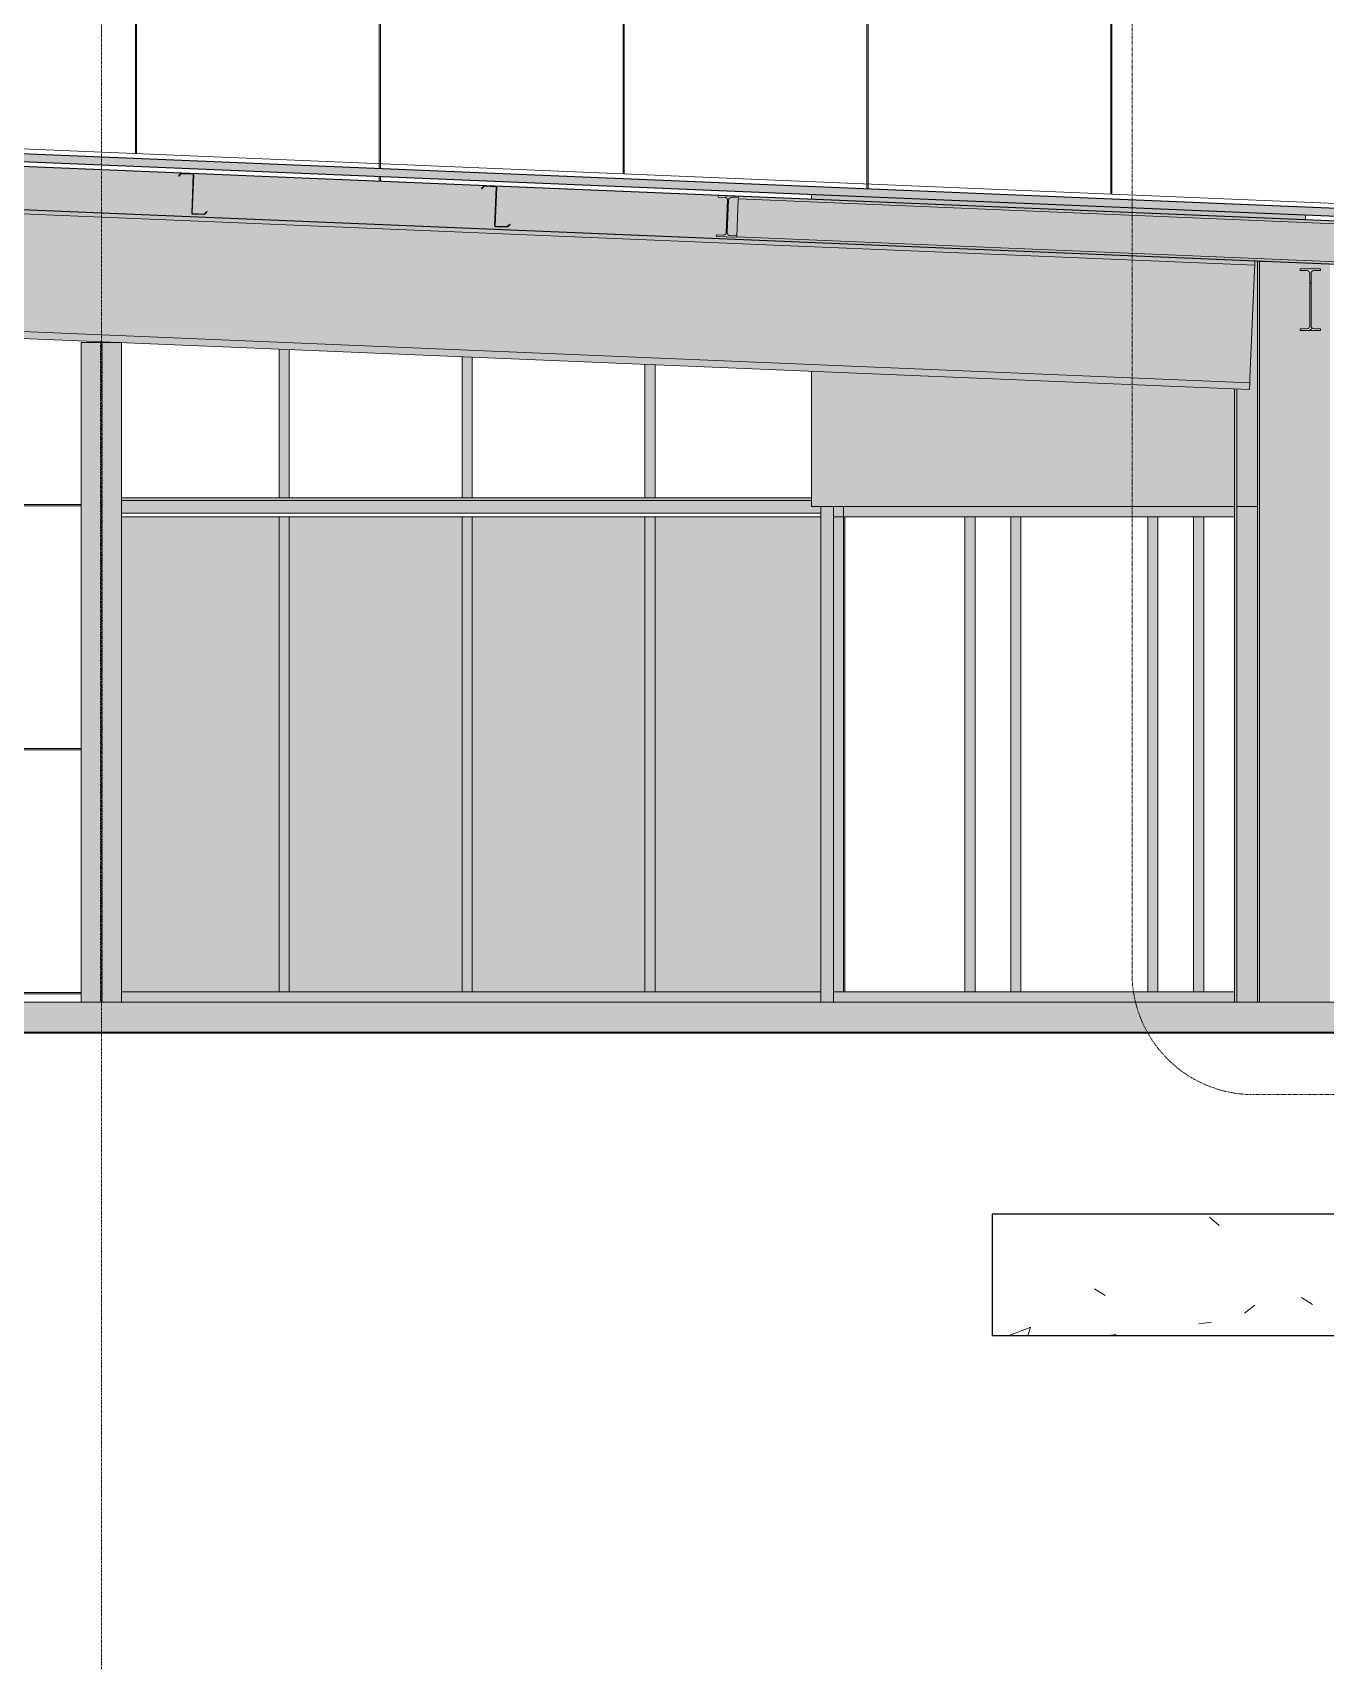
# Model space of a CAD drawing. Header units: inches. Extents: x -55396 to -733, y -290 to 853.
# Drawn here: x -10220.1 to -9964.3, y -132 to 191.8 of the extents above; entities that cross this region are included whole.
import ezdxf

# ---------------------------------------------------------------- set-up
doc = ezdxf.new("R2010")
doc.units = ezdxf.units.IN
doc.header["$MEASUREMENT"] = 0
for name, pattern in [('Dash Dot 3_16_', [0.3125, 0.1875, -0.0625, 0, -0.0625]), ('Grid Line 1_2_', [0.875, 0.5, -0.125, 0.125, -0.125]), ('Hidden 1_8_', [0.1875, 0.125, -0.0625])]:
    doc.linetypes.add(name, pattern=pattern)
for name, color, linetype, lineweight in [('A-ANNO-SYMB', 150, 'Continuous', 9), ('A-CLNG', 13, 'Continuous', 9), ('A-CLNG-PATT', 13, 'Continuous', 25), ('A-GLAZ-CURT', 52, 'Continuous', 9), ('A-GLAZ-CWMG', 51, 'Continuous', 9), ('A-ROOF', 132, 'Continuous', 9), ('A-WALL-PATT', 111, 'Continuous', 25), ('C-BLDG-PADS', 91, 'Continuous', 9), ('C-TOPO', 7, 'Continuous', 9), ('I-WALL', 2, 'Continuous', 9), ('L-SITE-WALL', 31, 'Continuous', 9), ('S-BEAM', 12, 'Continuous', 9), ('S-COLS', 52, 'Continuous', 9), ('S-FNDN', 32, 'Continuous', 9), ('S-GRID', 1, 'Continuous', 9)]:
    doc.layers.add(name, color=color, linetype=linetype, lineweight=lineweight)
pattern_1 = [(50, (-38141.46, 98.42), (55.0854, -4.81984), [5.76, -63.36]), (355, (-38141.46, 98.42), (-10.65569, 57.76853), [4.608, -50.688]), (100.451, (-38136.87, 98.02), (44.42947, 52.94866), [4.895, -53.848]), (46.184, (-38141.46, 113.78), (81.96444, -12.71212), [8.64, -95.04]), (96.636, (-38134.63, 112.72), (71.7815, 74.81238), [7.343, -80.772]), (351.184, (-38141.46, 113.78), (71.78195, 74.81243), [6.912, -76.032]), (21, (-38133.78, 109.94), (45.84207, -30.92146), [5.76, -63.36]), (326, (-38133.78, 109.94), (18.68706, 55.69148), [4.608, -50.688]), (71.451, (-38129.96, 107.363), (64.52891, 24.77011), [4.895, -53.848]), (37.5, (-38141.46, 98.42), (0.933895, 25.566816), [2.534, -47.539, 2.534, -48.922, -50.88]), (37.5, (-38141.46, 98.42), (0.933895, 25.566816), [-101.53, 2.534, -48.346]), (7.5, (-38141.46, 98.42), (20.20404, 30.291303), [2.534, -26.803, 2.534, -46.387, -19.392]), (7.5, (-38141.46, 98.42), (20.20404, 30.291303), [-78.259, 2.534, -16.858]), (327.5, (-38158.586, 98.42), (40.997785, -1.732403), [2.534, -16.666, 2.534, -57.37, -79.488]), (327.5, (-38158.586, 98.42), (40.997785, -1.732403), [-79.104, 2.534, -76.954]), (317.5, (-38166.266, 98.42), (44.788883, 7.68784), [2.534, -22.426, 2.534, -37.248, -56.448]), (317.5, (-38166.266, 98.42), (44.788883, 7.68784), [-64.742, 2.534, -53.914])]

# ---------------------------------------------------------------- blocks, each defined once
blk = doc.blocks.new('Struct_Sports Complex_2015_rvt-4-Section 6')
at = {"layer": 'S-FNDN'}
h = blk.add_hatch(dxfattribs=at)
h.set_pattern_fill('FP_28', color=256, style=0, pattern_type=2)
h.set_pattern_definition(pattern_1)
h.paths.add_polyline_path([(-22017.64, -66), (-22017.64, -42), (-22137.64, -42), (-22137.64, -66), (-22078.56, -66)], flags=0)
at = {"layer": 'S-FNDN', "color": 130, "lineweight": 25}
for p, q in [((-22017.64, -42), (-22137.64, -42)), ((-22137.64, -42), (-22137.64, -66)), ((-22137.64, -66), (-22017.64, -66))]:
    blk.add_line(p, q, dxfattribs=at)
blk = doc.blocks.new('W-Wide Flange - 8_ WIDE-1169467-Section 6')
at = {"layer": 'S-BEAM'}
for points in [[(-22085.67, 145.77), (-22085.64, 146.62), (-22780.64, 175.58), (-22780.64, 174.72), (-22087.2, 145.83)], [(-22085.71, 144.88), (-22085.67, 145.77), (-22780.64, 174.69), (-22780.64, 173.83), (-22087.2, 144.94)], [(-22086.6, 123.39), (-22085.71, 144.88), (-22780.64, 173.83), (-22780.64, 152.31), (-22086.61, 123.39)]]:
    blk.add_hatch(color=256, dxfattribs=at).paths.add_polyline_path(points, flags=0)
h = blk.add_hatch(color=256, dxfattribs=at)
h.paths.add_polyline_path([(-22086.64, 122.51), (-22086.64, 123.4), (-22657.29, 147.13), (-22655.54, 146.62), (-22654.69, 146.17), (-22087.2, 122.53)], flags=0)
h.paths.add_polyline_path([(-22662.04, 146.48), (-22661.13, 146.85), (-22659.62, 147.23), (-22660.15, 147.29), (-22780.64, 152.29), (-22780.64, 151.42), (-22662.56, 146.5)], flags=0)
h = blk.add_hatch(color=256, dxfattribs=at)
h.paths.add_polyline_path([(-22086.7, 121.15), (-22086.64, 122.51), (-22654.69, 146.17), (-22654.11, 145.87), (-22652.72, 144.73), (-22087.2, 121.17)], flags=0)
h.paths.add_polyline_path([(-22663.96, 145.2), (-22663.2, 145.87), (-22662.04, 146.48), (-22678.43, 147.16), (-22676.82, 146.77), (-22674.7, 145.65), (-22664.22, 145.21)], flags=0)
h.paths.add_polyline_path([(-22683.89, 146.03), (-22682.49, 146.77), (-22680.62, 147.23), (-22680.95, 147.27), (-22780.64, 151.42), (-22780.64, 150.06), (-22702.34, 146.8), (-22700.59, 147.23), (-22698.67, 147.23), (-22696.79, 146.77), (-22696.38, 146.55), (-22685.25, 146.09)], flags=0)
for p, q in [((-22085.67, 145.77), (-22780.64, 174.72)), ((-22654.69, 146.17), (-22086.64, 122.51)), ((-22085.67, 145.77), (-22085.71, 144.88)), ((-22085.64, 146.62), (-22085.67, 145.77)), ((-22086.7, 121.15), (-22652.83, 144.74)), ((-22085.71, 144.88), (-22086.6, 123.39)), ((-22086.6, 123.39), (-22086.64, 122.51)), ((-22086.64, 122.51), (-22086.7, 121.15))]:
    blk.add_line(p, q, dxfattribs=at)
blk = doc.blocks.new('Girt_C - 8_D-1099926-Section 6')
at = {"layer": 'S-BEAM'}
h = blk.add_hatch(color=256, dxfattribs=at)
h.paths.add_polyline_path([(-22173.39, 99.25), (-22173.39, 99.73), (-22309.89, 99.73), (-22309.89, 99.25), (-22216.79, 99.25)], flags=0)
h.paths.add_polyline_path([(-26260.23, 99.25), (-26128.02, 99.25), (-26128.02, 99.73), (-26260.64, 99.73), (-26260.64, 99.25)], flags=0)
h.paths.add_polyline_path([(-22424.27, 99.25), (-22424.27, 99.73), (-22458.52, 99.73), (-22458.52, 99.25)], flags=0)
h = blk.add_hatch(color=256, dxfattribs=at)
h.paths.add_polyline_path([(-22173.39, 96.88), (-22171.52, 96.88), (-22171.52, 98), (-22173.39, 98), (-22173.39, 99.25), (-22309.89, 99.25), (-22309.89, 96.88), (-22216.79, 96.88)], flags=0)
h.paths.add_polyline_path([(-26260.23, 96.88), (-26127.89, 96.88), (-26127.89, 98), (-26128.02, 98), (-26128.02, 99.25), (-26260.64, 99.25), (-26260.64, 96.88)], flags=0)
h.paths.add_polyline_path([(-22424.27, 96.88), (-22424.27, 99.25), (-22458.52, 99.25), (-22458.52, 96.88)], flags=0)
h = blk.add_hatch(color=256, dxfattribs=at)
h.paths.add_polyline_path([(-22309.89, 96.7), (-22171.52, 96.75), (-22171.52, 96.88), (-22309.89, 96.88), (-22309.89, 96.7)], flags=0)
h.paths.add_polyline_path([(-26260.64, 96.7), (-26128.02, 96.75), (-26128.02, 96.88), (-26260.64, 96.88), (-26260.64, 96.75)], flags=0)
h.paths.add_polyline_path([(-22458.52, 96.7), (-22424.27, 96.76), (-22424.27, 96.88), (-22458.52, 96.88), (-22458.52, 96.7)], flags=0)
for p, q in [((-22173.39, 99.73), (-22309.89, 99.73)), ((-22173.39, 99.25), (-22309.89, 99.25)), ((-22309.89, 96.7), (-22171.52, 96.7))]:
    blk.add_line(p, q, dxfattribs=at)
blk = doc.blocks.new('W-Wide Flange-Column - B3_D-1169468-Section 6')
at = {"layer": 'S-COLS'}
for points in [[(-22089.21, 0), (-22089.21, 121.25), (-22089.64, 121.27), (-22089.64, 0)], [(-22088.69, 0), (-22088.52, 0), (-22088.52, 98), (-22089.21, 98), (-22089.17, 0), (-22088.86, 0)], [(-22088.52, 0), (-22085.14, 0), (-22085.14, 98), (-22088.52, 98), (-22088.52, 76.43)]]:
    blk.add_hatch(color=256, dxfattribs=at).paths.add_polyline_path(points, flags=0)
for p, q in [((-22089.64, 121.27), (-22089.64, 0)), ((-22089.21, 121.25), (-22089.21, 0))]:
    blk.add_line(p, q, dxfattribs=at)
blk = doc.blocks.new('Rectangular Mullion - Exterior 2_ x 4_5_-1147420-Section 6')
at = {"layer": 'A-GLAZ-CWMG'}
blk.add_hatch(color=256, dxfattribs=at).paths.add_polyline_path([(-22142.02, 96), (-22142.02, 98), (-22169.02, 98), (-22169.02, 96), (-22147.67, 96)], flags=0)
for p, q in [((-22169.02, 96), (-22169.02, 98)), ((-22142.02, 96), (-22169.02, 96))]:
    blk.add_line(p, q, dxfattribs=at)
blk = doc.blocks.new('Rectangular Mullion - Exterior 2_ x 4_5_-1147060-Section 6')
at = {"layer": 'A-GLAZ-CWMG'}
blk.add_hatch(color=256, dxfattribs=at).paths.add_polyline_path([(-22089.64, 96), (-22089.64, 98), (-22105.83, 98), (-22105.83, 96)], flags=0)
blk.add_line((-22089.64, 96), (-22105.83, 96), dxfattribs=at)
blk = doc.blocks.new('Rectangular Mullion - Exterior 2_ x 4_5_-1147398-Section 6')
at = {"layer": 'A-GLAZ-CWMG'}
blk.add_hatch(color=256, dxfattribs=at).paths.add_polyline_path([(-22142.02, 96), (-22105.83, 96), (-22105.83, 98), (-22142.02, 98)], flags=0)
blk.add_line((-22105.83, 96), (-22142.02, 96), dxfattribs=at)
blk = doc.blocks.new('Rectangular Mullion - Exterior 2_ x 4_5_-769210-Section 6')
at = {"layer": 'A-GLAZ-CWMG'}
blk.add_hatch(color=256, dxfattribs=at).paths.add_polyline_path([(-22105.83, 0), (-22089.64, 0), (-22089.64, 2), (-22105.83, 2)], flags=0)
blk.add_line((-22105.83, 2), (-22089.64, 2), dxfattribs=at)
blk = doc.blocks.new('Rectangular Mullion - Exterior 2_ x 4_5_-769211-Section 6')
at = {"layer": 'A-GLAZ-CWMG'}
blk.add_hatch(color=256, dxfattribs=at).paths.add_polyline_path([(-22142.02, 0), (-22105.83, 0), (-22105.83, 2), (-22142.02, 2)], flags=0)
blk.add_line((-22142.02, 2), (-22105.83, 2), dxfattribs=at)
blk = doc.blocks.new('Rectangular Mullion - Exterior 2_ x 4_5_-1147421-Section 6')
at = {"layer": 'A-GLAZ-CWMG'}
blk.add_hatch(color=256, dxfattribs=at).paths.add_polyline_path([(-22142.02, 0), (-22142.02, 2), (-22169.02, 2), (-22169.02, 0)], flags=0)
for p, q in [((-22169.02, 0), (-22169.02, 2)), ((-22169.02, 2), (-22142.02, 2))]:
    blk.add_line(p, q, dxfattribs=at)
blk = doc.blocks.new('Rectangular Mullion - Exterior 2_ x 4_5_-1147063-Section 6')
at = {"layer": 'A-GLAZ-CWMG'}
blk.add_hatch(color=256, dxfattribs=at).paths.add_polyline_path([(-22169.02, 2), (-22167.02, 2), (-22167.02, 98), (-22169.02, 98), (-22169.02, 76.43)], flags=0)
for p, q in [((-22169.02, 98), (-22169.02, 2)), ((-22167.02, 98), (-22167.02, 2)), ((-22167.02, 2), (-22169.02, 2))]:
    blk.add_line(p, q, dxfattribs=at)
blk = doc.blocks.new('Rectangular Mullion - Exterior 2_ x 4_5_-827464-Section 6')
at = {"layer": 'A-GLAZ-CWMG'}
blk.add_hatch(color=256, dxfattribs=at).paths.add_polyline_path([(-22104.83, 2), (-22104.83, 96), (-22106.83, 96), (-22106.83, 2)], flags=0)
for p, q in [((-22106.83, 96), (-22104.83, 96)), ((-22106.83, 96), (-22106.83, 2)), ((-22104.83, 96), (-22104.83, 2)), ((-22104.83, 2), (-22106.83, 2))]:
    blk.add_line(p, q, dxfattribs=at)
blk = doc.blocks.new('W-Wide Flange - W12X19-1098423-Section 6')
at = {"layer": 'S-BEAM'}
h = blk.add_hatch(dxfattribs=at)
h.set_pattern_fill('FP_36', color=256, style=0, pattern_type=2)
h.set_pattern_definition([(45, (-38141.46, 98.42), (-19.00703, 19.00703), []), (45, (-38141.46, 127.22), (-19.00703, 19.00703), [])])
h.paths.add_polyline_path([(-22072.64, 132.85), (-22072.64, 133.2), (-22074, 133.2), (-22074.37, 133.36), (-22074.52, 133.73), (-22074.52, 144.18), (-22074.37, 144.55), (-22074, 144.7), (-22072.64, 144.7), (-22072.64, 145.05), (-22076.65, 145.05), (-22076.65, 144.7), (-22075.28, 144.7), (-22074.91, 144.55), (-22074.76, 144.18), (-22074.76, 133.73), (-22074.91, 133.36), (-22075.28, 133.2), (-22076.65, 133.2), (-22076.65, 132.85)], flags=0)
at = {"layer": 'S-BEAM', "lineweight": 15}
for p, q in [((-22072.64, 145.05), (-22076.65, 145.05)), ((-22076.65, 145.05), (-22076.65, 144.7)), ((-22076.65, 144.7), (-22075.28, 144.7)), ((-22074.76, 144.18), (-22074.76, 133.73)), ((-22074.52, 133.73), (-22074.52, 144.18)), ((-22074, 144.7), (-22072.64, 144.7)), ((-22072.64, 144.7), (-22072.64, 145.05)), ((-22075.28, 133.2), (-22076.65, 133.2)), ((-22076.65, 133.2), (-22076.65, 132.85)), ((-22076.65, 132.85), (-22072.64, 132.85)), ((-22072.64, 133.2), (-22074, 133.2)), ((-22072.64, 132.85), (-22072.64, 133.2))]:
    blk.add_line(p, q, dxfattribs=at)
for centre, start, end in [((-22075.28, 144.18), 0, 90), ((-22074, 144.18), 90, 180), ((-22075.28, 133.73), 270, 0), ((-22074, 133.73), 180, 270)]:
    blk.add_arc(centre, 0.525, start, end, dxfattribs=at)
blk = doc.blocks.new('System Panel - Glazed-frosted-1142378-Section 6')
at = {"layer": 'A-GLAZ-CURT'}
blk.add_hatch(color=256, dxfattribs=at).paths.add_polyline_path([(-22278.7, 2), (-22278.7, 96), (-22309.89, 96), (-22309.89, 2), (-22285.91, 2)], flags=0)
blk.add_line((-22278.7, 96), (-22309.89, 96), dxfattribs=at)
blk = doc.blocks.new('Rectangular Mullion - Exterior 2_ x 4_5_-1135321-Section 6')
at = {"layer": 'A-GLAZ-CWMG'}
blk.add_hatch(color=256, dxfattribs=at).paths.add_polyline_path([(-22309.89, 0), (-22277.7, 0), (-22277.7, 2), (-22309.89, 2)], flags=0)
blk.add_line((-22277.7, 2), (-22309.89, 2), dxfattribs=at)
blk = doc.blocks.new('System Panel - Glazed-frosted-1142383-Section 6')
at = {"layer": 'A-GLAZ-CURT'}
blk.add_hatch(color=256, dxfattribs=at).paths.add_polyline_path([(-22242.52, 2), (-22242.52, 96), (-22276.7, 96), (-22276.7, 2)], flags=0)
blk.add_line((-22242.52, 96), (-22276.7, 96), dxfattribs=at)
blk = doc.blocks.new('Rectangular Mullion - Exterior 2_ x 4_5_-V447-Section 6')
at = {"layer": 'A-GLAZ-CWMG'}
blk.add_hatch(color=256, dxfattribs=at).paths.add_polyline_path([(-22241.52, 0), (-22241.52, 2), (-22277.7, 2), (-22277.7, 0)], flags=0)
blk.add_line((-22241.52, 2), (-22277.7, 2), dxfattribs=at)
blk = doc.blocks.new('Rectangular Mullion - Exterior 2_ x 4_5_-V448-Section 6')
at = {"layer": 'A-GLAZ-CWMG'}
blk.add_hatch(color=256, dxfattribs=at).paths.add_polyline_path([(-22276.7, 2), (-22276.7, 96), (-22278.7, 96), (-22278.7, 2)], flags=0)
for p, q in [((-22278.7, 96), (-22276.7, 96)), ((-22278.7, 96), (-22278.7, 2)), ((-22276.7, 2), (-22276.7, 96)), ((-22276.7, 2), (-22278.7, 2))]:
    blk.add_line(p, q, dxfattribs=at)
blk = doc.blocks.new('Rectangular Mullion - Exterior 2_ x 4_5_-1142356-Section 6')
at = {"layer": 'A-GLAZ-CWMG'}
blk.add_hatch(color=256, dxfattribs=at).paths.add_polyline_path([(-22278.7, 99.73), (-22276.7, 99.73), (-22276.7, 129.06), (-22278.7, 129.15), (-22278.7, 115.49)], flags=0)
for p, q in [((-22278.7, 129.15), (-22278.7, 99.73)), ((-22276.7, 99.73), (-22276.7, 129.06))]:
    blk.add_line(p, q, dxfattribs=at)
blk = doc.blocks.new('Rectangular Mullion - Exterior 2_ x 4_5_-769200-Section 6')
at = {"layer": 'A-GLAZ-CWMG'}
blk.add_hatch(color=256, dxfattribs=at).paths.add_polyline_path([(-22241.52, 0), (-22205.33, 0), (-22205.33, 2), (-22241.52, 2)], flags=0)
blk.add_line((-22205.33, 2), (-22241.52, 2), dxfattribs=at)
blk = doc.blocks.new('Rectangular Mullion - Exterior 2_ x 4_5_-1115231-Section 6')
at = {"layer": 'A-GLAZ-CWMG'}
blk.add_hatch(color=256, dxfattribs=at).paths.add_polyline_path([(-22240.52, 2), (-22240.52, 96), (-22242.52, 96), (-22242.52, 2)], flags=0)
for p, q in [((-22242.52, 96), (-22240.52, 96)), ((-22242.52, 96), (-22242.52, 2)), ((-22240.52, 2), (-22240.52, 96)), ((-22240.52, 2), (-22242.52, 2))]:
    blk.add_line(p, q, dxfattribs=at)
blk = doc.blocks.new('Rectangular Mullion - Exterior 2_ x 4_5_-1142334-Section 6')
at = {"layer": 'A-GLAZ-CWMG'}
blk.add_hatch(color=256, dxfattribs=at).paths.add_polyline_path([(-22242.52, 99.73), (-22240.52, 99.73), (-22240.52, 127.56), (-22242.52, 127.64), (-22242.52, 115.49)], flags=0)
for p, q in [((-22242.52, 127.64), (-22242.52, 99.73)), ((-22240.52, 99.73), (-22240.52, 127.56))]:
    blk.add_line(p, q, dxfattribs=at)
blk = doc.blocks.new('System Panel - Glazed-frosted-V449-Section 6')
at = {"layer": 'A-GLAZ-CURT'}
blk.add_hatch(color=256, dxfattribs=at).paths.add_polyline_path([(-22171.52, 2), (-22171.52, 96), (-22204.33, 96), (-22204.33, 2)], flags=0)
blk.add_line((-22171.52, 96), (-22204.33, 96), dxfattribs=at)
blk = doc.blocks.new('Rectangular Mullion - Exterior 2_ x 4_5_-V450-Section 6')
at = {"layer": 'A-GLAZ-CWMG'}
blk.add_hatch(color=256, dxfattribs=at).paths.add_polyline_path([(-22171.52, 0), (-22171.52, 2), (-22205.33, 2), (-22205.33, 0)], flags=0)
blk.add_line((-22171.52, 2), (-22205.33, 2), dxfattribs=at)
blk = doc.blocks.new('Rectangular Mullion - Exterior 2_ x 4_5_-V451-Section 6')
at = {"layer": 'A-GLAZ-CWMG'}
blk.add_hatch(color=256, dxfattribs=at).paths.add_polyline_path([(-22206.33, 99.73), (-22204.33, 99.73), (-22204.33, 126.05), (-22206.33, 126.13), (-22206.33, 115.49)], flags=0)
for p, q in [((-22206.33, 126.13), (-22206.33, 99.73)), ((-22204.33, 99.73), (-22204.33, 126.05))]:
    blk.add_line(p, q, dxfattribs=at)
blk = doc.blocks.new('Rectangular Mullion - Exterior 2_ x 4_5_-V452-Section 6')
at = {"layer": 'A-GLAZ-CWMG'}
blk.add_hatch(color=256, dxfattribs=at).paths.add_polyline_path([(-22131.95, 2), (-22131.95, 96), (-22133.95, 96), (-22133.95, 2)], flags=0)
for p, q in [((-22133.95, 96), (-22133.95, 2)), ((-22131.95, 2), (-22131.95, 96))]:
    blk.add_line(p, q, dxfattribs=at)
blk = doc.blocks.new('W-Wide Flange-Column - B3_A-1159173-Section 6')
at = {"layer": 'S-COLS', "linetype": 'Hidden 1_8_'}
for p, q in [((-22314.05, 0), (-22314.05, 130.45)), ((-22313.73, 130.45), (-22313.73, 0))]:
    blk.add_line(p, q, dxfattribs=at)
blk = doc.blocks.new('Girt_Z - 8_D-1164393-Section 6')
at = {"layer": 'S-BEAM'}
h = blk.add_hatch(color=256, dxfattribs=at)
h.paths.add_polyline_path([(-22353.41, 158.28), (-22352.91, 158.84), (-22352.99, 158.91), (-22353.46, 158.39), (-22355.78, 158.49), (-22355.78, 158.38), (-22355.03, 158.35)], flags=0)
h.paths.add_polyline_path([(-22355.85, 158.57), (-22355.53, 166.19), (-22355.64, 166.19), (-22355.96, 158.58)], flags=0)
h.paths.add_polyline_path([(-22358.5, 165.86), (-22358.03, 166.37), (-22355.71, 166.28), (-22355.71, 166.38), (-22358.08, 166.48), (-22358.58, 165.93)], flags=0)
at = {"layer": 'S-BEAM', "lineweight": 15}
for p, q in [((-22358.08, 166.48), (-22358.58, 165.93)), ((-22358.58, 165.93), (-22358.5, 165.86)), ((-22358.5, 165.86), (-22358.03, 166.37)), ((-22355.71, 166.38), (-22358.08, 166.48)), ((-22358.03, 166.37), (-22355.71, 166.28)), ((-22355.64, 166.19), (-22355.96, 158.58)), ((-22355.85, 158.57), (-22355.53, 166.19)), ((-22352.99, 158.91), (-22353.46, 158.39)), ((-22353.41, 158.28), (-22352.91, 158.84)), ((-22352.91, 158.84), (-22352.99, 158.91)), ((-22353.46, 158.39), (-22355.78, 158.49)), ((-22355.78, 158.38), (-22353.41, 158.28))]:
    blk.add_line(p, q, dxfattribs=at)
for centre, radius, start, end in [((-22355.72, 166.2), 0.187, 357.6141, 87.6141), ((-22355.72, 166.2), 0.0782, 357.6141, 85.4913), ((-22355.77, 158.57), 0.188, 177.6141, 267.6141), ((-22355.77, 158.57), 0.0782, 177.6141, 264.5717)]:
    blk.add_arc(centre, radius, start, end, dxfattribs=at)
blk = doc.blocks.new('Dimension Lumber - 5_5 x 7_5 Glulam-1165140-Section 6')
at = {"layer": 'S-BEAM'}
blk.add_hatch(color=256, dxfattribs=at).paths.add_polyline_path([(-21998.22, 143.48), (-21997.91, 150.98), (-22187.86, 158.89), (-22188.17, 151.4), (-22009.44, 143.95)], flags=0)
at = {"layer": 'S-BEAM', "lineweight": 15}
for p, q in [((-22187.86, 158.89), (-22188.17, 151.4)), ((-21997.91, 150.98), (-22187.86, 158.89)), ((-22188.17, 151.4), (-21998.22, 143.48)), ((-21998.22, 143.48), (-21997.91, 150.98))]:
    blk.add_line(p, q, dxfattribs=at)
blk = doc.blocks.new('W-Wide Flange - W8X15-1165088-Section 6')
at = {"layer": 'S-BEAM', "lineweight": 15}
for p, q in [((-22191.85, 159.56), (-22191.86, 159.24)), ((-22191.86, 159.24), (-22190.48, 159.18)), ((-22187.84, 159.39), (-22191.85, 159.56)), ((-22190, 158.67), (-22190.27, 152.19)), ((-22190.02, 152.18), (-22189.76, 158.66)), ((-22189.24, 159.13), (-22187.85, 159.08)), ((-22187.85, 159.08), (-22187.84, 159.39)), ((-22192.17, 151.77), (-22192.18, 151.45)), ((-22192.18, 151.45), (-22188.18, 151.29)), ((-22190.79, 151.71), (-22192.17, 151.77)), ((-22188.16, 151.6), (-22189.55, 151.66)), ((-22188.18, 151.29), (-22188.16, 151.6))]:
    blk.add_line(p, q, dxfattribs=at)
for centre, radius, start, end in [((-22190.5, 158.69), 0.498, 357.6141, 87.6141), ((-22189.26, 158.64), 0.497, 87.6141, 177.6141), ((-22190.77, 152.21), 0.498, 267.6141, 357.6141), ((-22189.53, 152.16), 0.497, 177.6141, 267.6141)]:
    blk.add_arc(centre, radius, start, end, dxfattribs=at)

msp = doc.modelspace()

# ---------------------------------------------------------------- hatches: boundary and pattern name
at = {"layer": 'A-CLNG-PATT', "lineweight": 9}
h = msp.add_hatch(dxfattribs=at)
h.set_pattern_fill('FP_31', color=256, style=0, pattern_type=2)
h.set_pattern_definition([(161.57, (-38140.5, 99.38), (-7.6802237, -0.0009796), [0, -54.643, 6.067, 0]), (18.43, (-38142.42, 99.38), (-7.6802237, 0.0009796), [0, -54.643, 6.067, 0]), (108.43, (-38140.5, 99.38), (3.8382953, -19.20136532), [18.211, -42.499]), (71.57, (-38142.42, 99.38), (3.8382953, 19.20136532), [18.211, -42.499])])
h.paths.add_polyline_path([(-9951.1, 145.49), (-9951.1, 154), (-10673.25, 184.09), (-10673.25, 175.58), (-9971.16, 146.33)], flags=0)
at = {"layer": 'A-ROOF'}
msp.add_hatch(color=256, dxfattribs=at).paths.add_polyline_path([(-9887.5, 152.35), (-9887.5, 153.85), (-10673, 186.58), (-10673, 185.08), (-9902.05, 152.96)], flags=0)
at = {"layer": 'A-WALL-PATT', "lineweight": 9}
h = msp.add_hatch(dxfattribs=at)
h.set_pattern_fill('FP_30', color=256, style=0, pattern_type=2)
h.set_pattern_definition([(90, (-34710.9, 677.25), (-193, -193), [48, -145]), (180, (-34710.9, 677.25), (-2e-14, -193), [96.25, -96.75]), (270, (-34807.16, 725.25), (-193, -193), [48, -145]), (180, (-34710.9, 725.25), (-2e-14, -193), [96.25, -96.75]), (270, (-34807.4, 725.25), (-193, -193), [48, -145]), (180, (-34807.4, 725.25), (-2e-14, -193), [96.25, -96.75]), (90, (-34903.66, 677.25), (-193, -193), [48, -145]), (180, (-34807.4, 677.25), (-2e-14, -193), [96.25, -96.75]), (90, (-34758.9, 725.5), (-193, -193), [48, -145]), (180, (-34710.66, 725.5), (-2e-14, -193), [48.25, -144.75]), (180, (-34710.66, 773.5), (-2e-14, -193), [48.25, -144.75]), (90, (-34855.4, 725.5), (-193, -193), [48, -145]), (180, (-34759.16, 725.5), (-2e-14, -193), [96.25, -96.75]), (270, (-34759.16, 773.5), (-193, -193), [48, -145]), (180, (-34759.16, 773.5), (-2e-14, -193), [96.25, -96.75]), (180, (-34855.66, 725.5), (-2e-14, -193), [48, -145]), (270, (-34855.66, 773.5), (-193, -193), [48, -145]), (180, (-34855.66, 773.5), (-2e-14, -193), [48, -145]), (90, (-34710.9, 773.75), (-193, -193), [48, -145]), (180, (-34710.9, 773.75), (-2e-14, -193), [96.25, -96.75]), (270, (-34807.16, 821.75), (-193, -193), [48, -145]), (180, (-34710.9, 821.75), (-2e-14, -193), [96.25, -96.75]), (270, (-34807.4, 821.75), (-193, -193), [48, -145]), (180, (-34807.4, 821.75), (-2e-14, -193), [96.25, -96.75]), (270, (-34903.66, 821.75), (-193, -193), [48, -145]), (180, (-34807.4, 773.75), (-2e-14, -193), [96.25, -96.75]), (90, (-34758.9, 822), (-193, -193), [48, -145]), (180, (-34710.66, 822), (-2e-14, -193), [48.25, -144.75]), (180, (-34710.66, 870), (-2e-14, -193), [48.25, -144.75]), (90, (-34855.4, 822), (-193, -193), [48, -145]), (180, (-34759.16, 822), (-2e-14, -193), [96.25, -96.75]), (270, (-34759.16, 870), (-193, -193), [48, -145]), (180, (-34759.16, 870), (-2e-14, -193), [96.25, -96.75]), (180, (-34855.66, 822), (-2e-14, -193), [48, -145]), (270, (-34855.66, 870), (-193, -193), [48, -145]), (180, (-34855.66, 870), (-2e-14, -193), [48, -145])])
h.paths.add_polyline_path([(-10670.75, 0), (-10451.87, 0), (-10451.87, 131.29), (-10542.12, 131.29), (-10544.35, 128.93), (-10547.29, 126.27), (-10551.07, 123.46), (-10555.46, 120.88), (-10560.21, 118.73), (-10562.93, 117.71), (-10565.22, 116.49), (-10569.46, 114.62), (-10574.37, 112.97), (-10580.18, 111.68), (-10585.1, 111.05), (-10589.69, 110.83), (-10670.75, 110.83), (-10670.75, 13.62)], flags=0)
h.paths.add_polyline_path([(-10443.87, 0), (-10351.12, 0), (-10351.12, 131.29), (-10443.87, 131.29), (-10443.87, 76.43)], flags=0)
h.paths.add_polyline_path([(-10210.5, 0), (-10210.5, 130.45), (-10206.62, 130.45), (-10206.69, 130.62), (-10289.67, 134.02), (-10289.96, 133.75), (-10291.32, 132.61), (-10292.85, 131.81), (-10294.72, 131.34), (-10316.87, 131.29), (-10316.87, 0), (-10247.64, 0)], flags=0)
h.paths.add_polyline_path([(-10694.75, 96.25), (-10694.75, 96.52), (-10703.75, 96.52), (-10703.75, 96.25), (-10696.91, 96.25)], flags=0)
h.paths.add_polyline_path([(-9962.25, 145.5), (-9951.26, 145.5), (-9962.25, 145.96)], flags=0)
h.paths.add_polyline_path([(-9951.12, 154), (-9951.12, 155), (-9968.25, 155.72), (-9968.25, 154.72), (-9964.24, 154.55)], flags=0)
h.paths.add_polyline_path([(-9951.12, 156.5), (-9951.12, 157.5), (-9952.5, 157.56), (-10560.44, 182.89), (-10560.44, 181.89), (-9952.5, 156.56)], flags=0)
h.paths.add_polyline_path([(-10066, 158.79), (-10066, 159.79), (-10560.44, 180.39), (-10560.44, 179.39), (-10068.46, 158.89)], flags=0)
h.paths.add_polyline_path([(-10634.81, 182.49), (-10634.81, 183.08), (-10638.31, 183.08), (-10638.31, 183.64), (-10673.25, 185.08), (-10673.25, 184.09), (-10638.31, 182.63)], flags=0)
h.paths.add_polyline_path([(-10638.31, 185.14), (-10638.31, 239.46), (-10671.5, 239.46), (-10671.56, 191.28), (-10673.25, 191.28), (-10673.25, 186.59), (-10662.35, 186.14)], flags=0)
h = msp.add_hatch(dxfattribs=at)
h.set_pattern_fill('FP_34', color=256, style=0, pattern_type=2)
h.set_pattern_definition([(0, (-34179.9, 145.5), (-193, 193), [48, -145]), (90, (-34179.9, 145.5), (-193, 1e-14), [96.25, -96.75]), (180, (-34131.9, 241.75), (-193, 193), [48, -145]), (90, (-34131.9, 145.5), (-193, 1e-14), [96.25, -96.75]), (180, (-34131.9, 242), (-193, 193), [48, -145]), (90, (-34131.9, 242), (-193, 1e-14), [96.25, -96.75]), (0, (-34179.9, 338.25), (-193, 193), [48, -145]), (90, (-34179.9, 242), (-193, 1e-14), [96.25, -96.75]), (0, (-34131.66, 193.5), (-193, 193), [48, -145]), (90, (-34131.66, 145.25), (-193, 1e-14), [48.25, -144.75]), (90, (-34083.66, 145.25), (-193, 1e-14), [48.25, -144.75]), (0, (-34131.66, 290), (-193, 193), [48, -145]), (90, (-34131.66, 193.75), (-193, 1e-14), [96.25, -96.75]), (180, (-34083.66, 193.75), (-193, 193), [48, -145]), (90, (-34083.66, 193.75), (-193, 1e-14), [96.25, -96.75]), (90, (-34131.66, 290.25), (-193, 1e-14), [48, -145]), (180, (-34083.66, 290.25), (-193, 193), [48, -145]), (90, (-34083.66, 290.25), (-193, 1e-14), [48, -145]), (0, (-34083.4, 145.5), (-193, 193), [48, -145]), (90, (-34083.4, 145.5), (-193, 1e-14), [96.25, -96.75]), (180, (-34035.4, 241.75), (-193, 193), [48, -145]), (90, (-34035.4, 145.5), (-193, 1e-14), [96.25, -96.75]), (180, (-34035.4, 242), (-193, 193), [48, -145]), (90, (-34035.4, 242), (-193, 1e-14), [96.25, -96.75]), (180, (-34035.4, 338.25), (-193, 193), [48, -145]), (90, (-34083.4, 242), (-193, 1e-14), [96.25, -96.75]), (0, (-34035.16, 193.5), (-193, 193), [48, -145]), (90, (-34035.16, 145.25), (-193, 1e-14), [48.25, -144.75]), (90, (-33987.16, 145.25), (-193, 1e-14), [48.25, -144.75]), (0, (-34035.16, 290), (-193, 193), [48, -145]), (90, (-34035.16, 193.75), (-193, 1e-14), [96.25, -96.75]), (180, (-33987.16, 193.75), (-193, 193), [48, -145]), (90, (-33987.16, 193.75), (-193, 1e-14), [96.25, -96.75]), (90, (-34035.16, 290.25), (-193, 1e-14), [48, -145]), (180, (-33987.16, 290.25), (-193, 193), [48, -145]), (90, (-33987.16, 290.25), (-193, 1e-14), [48, -145])])
h.paths.add_polyline_path([(-9952.5, 157.56), (-9952.5, 239.46), (-10592.37, 239.46), (-10592.37, 184.22), (-9971.16, 158.34)], flags=0)
at = {"layer": 'C-BLDG-PADS'}
h = msp.add_hatch(dxfattribs=at)
h.set_pattern_fill('FP_28', color=256, style=0, pattern_type=2)
h.set_pattern_definition(pattern_1)
h.paths.add_polyline_path([(-14166, -6), (-9958.75, -6), (-9958.75, 0), (-14166, 0), (-14166, -1.7)], flags=0)
at = {"layer": 'I-WALL', "lineweight": 5}
h = msp.add_hatch(color=256, dxfattribs=at)
h.paths.add_polyline_path([(-10061.25, 98), (-10061.25, 124.56), (-10066, 124.76), (-10066, 98)], flags=0)
h.paths.add_polyline_path([(-10061.25, 158.59), (-10061.25, 159.59), (-10066, 159.79), (-10066, 158.79)], flags=0)
h = msp.add_hatch(color=256, dxfattribs=at)
h.paths.add_polyline_path([(-10061.25, 98), (-9982.25, 98), (-9982.25, 121.27), (-10061.25, 124.56), (-10061.25, 115.49)], flags=0)
h.paths.add_polyline_path([(-9981.81, 98), (-9977.75, 98), (-9977.75, 146.5), (-9977.31, 146.59), (-9978.24, 146.62), (-9979.3, 121.15), (-9981.81, 121.25), (-9981.81, 115.49)], flags=0)
h.paths.add_polyline_path([(-9968.25, 154.72), (-9968.25, 155.72), (-10061.25, 159.59), (-10061.25, 158.59), (-9971.16, 154.84)], flags=0)
h = msp.add_hatch(color=256, dxfattribs=at)
h.paths.add_polyline_path([(-10064.12, 0), (-10061.62, 0), (-10061.62, 98), (-10064.12, 98), (-10064.12, 2)], flags=0)
h.paths.add_polyline_path([(-10059.37, 2), (-10059.37, 96), (-10059.62, 96), (-10059.62, 2)], flags=0)
at = {"layer": 'S-COLS', "lineweight": 5}
for points in [[(-9977.31, 0), (-9977.31, 146.5), (-9977.75, 146.5), (-9977.75, 0)], [(-9976.8, 0), (-9976.62, 0), (-9976.62, 146.5), (-9977.31, 146.5), (-9977.28, 0), (-9976.97, 0)], [(-10202.5, 0), (-10202.5, 130.45), (-10210.5, 130.45), (-10210.5, 0)]]:
    msp.add_hatch(color=256, dxfattribs=at).paths.add_polyline_path(points, flags=0)
h = msp.add_hatch(color=256, dxfattribs=at)
h.paths.add_polyline_path([(-9971.16, 0), (-9963.37, 0), (-9963.37, 146), (-9976.62, 146.5), (-9976.62, 0)], flags=0)
h.paths.add_polyline_path([(-9967.89, 132.85), (-9969.25, 132.85), (-9969.25, 133.2), (-9967.89, 133.2), (-9967.52, 133.36), (-9967.37, 133.73), (-9967.44, 144.36), (-9967.52, 144.55), (-9967.89, 144.7), (-9969.25, 144.7), (-9969.25, 145.05), (-9965.24, 145.05), (-9965.24, 144.7), (-9966.61, 144.7), (-9967.01, 144.48), (-9967.13, 144.18), (-9967.13, 133.73), (-9966.98, 133.36), (-9966.61, 133.2), (-9965.24, 133.2), (-9965.24, 132.85), (-9967.37, 132.85)], flags=0)

# ---------------------------------------------------------------- linework, layer by layer
at = {"layer": 'A-ANNO-SYMB', "linetype": 'Dash Dot 3_16_'}
for p, q in [((-10002.55, 237.52), (-10002.55, 5.69)), ((-9978.55, -18.31), (-9868.72, -18.31))]:
    msp.add_line(p, q, dxfattribs=at)
msp.add_arc((-9978.55, 5.69), 24, 180, 270, dxfattribs=at)
at = {"layer": 'A-CLNG', "lineweight": 25}
for p, q in [((-9951.1, 154), (-10673.25, 184.09)), ((-10673.25, 175.58), (-9951.1, 145.49))]:
    msp.add_line(p, q, dxfattribs=at)
at = {"layer": 'A-ROOF', "lineweight": 25}
for p, q in [((-9887.5, 153.85), (-10673, 186.58)), ((-10673, 185.08), (-9887.5, 152.35))]:
    msp.add_line(p, q, dxfattribs=at)
at = {"layer": 'C-BLDG-PADS'}
for p, q in [((-9958.75, 0), (-14163.25, 0)), ((-14166, -6), (-9958.75, -6))]:
    msp.add_line(p, q, dxfattribs=at)
at = {"layer": 'C-TOPO', "lineweight": 35}
msp.add_line((-10274.48, -6.01), (-9958.75, -6.01), dxfattribs=at)
at = {"layer": 'C-TOPO'}
msp.add_line((-10274.48, -6.01), (-9958.75, -6.01), dxfattribs=at)
at = {"layer": 'I-WALL'}
for p, q in [((-10066, 158.79), (-10066, 159.79)), ((-9968.25, 154.72), (-9968.25, 155.72)), ((-10066, 98), (-10066, 124.76)), ((-10066, 98), (-9982.25, 98)), ((-10064.12, 0), (-10064.12, 98)), ((-9981.81, 98), (-9977.75, 98)), ((-10059.37, 96), (-10059.37, 2))]:
    msp.add_line(p, q, dxfattribs=at)
at = {"layer": 'L-SITE-WALL'}
for p, q in [((-10592.37, 184.22), (-9952.5, 157.56)), ((-10206.62, 130.45), (-10206.62, 130.62))]:
    msp.add_line(p, q, dxfattribs=at)
at = {"layer": 'S-COLS'}
for p, q in [((-9977.75, 146.5), (-9977.75, 0)), ((-9977.31, 146.5), (-9977.75, 146.5)), ((-9977.31, 146.5), (-9977.31, 0)), ((-9976.62, 146.5), (-9977.31, 146.5)), ((-9975.26, 146.5), (-9976.62, 146.5)), ((-10210.5, 130.45), (-10210.5, 0)), ((-10202.5, 130.45), (-10210.5, 130.45)), ((-10202.5, 130.45), (-10202.5, 0))]:
    msp.add_line(p, q, dxfattribs=at)
at = {"layer": 'S-GRID', "linetype": 'Grid Line 1_2_'}
msp.add_line((-10206.5, -132), (-10206.5, 573.76), dxfattribs=at)

# ---------------------------------------------------------------- block references
at = {"color": 170, "lineweight": 5}
msp.add_blockref('Struct_Sports Complex_2015_rvt-4-Section 6', (12107.39, 0), dxfattribs=at)
at = {"layer": 'A-GLAZ-CURT'}
for name, p in [('System Panel - Glazed-frosted-1142378-Section 6', (12107.39, 0)), ('System Panel - Glazed-frosted-1142383-Section 6', (12107.39, 0)), ('System Panel - Glazed-frosted-1142383-Section 6', (12143.58, 0)), ('System Panel - Glazed-frosted-V449-Section 6', (12107.39, 0))]:
    msp.add_blockref(name, p, dxfattribs=at)
at = {"layer": 'A-GLAZ-CWMG'}
for name, p in [('Rectangular Mullion - Exterior 2_ x 4_5_-1142356-Section 6', (12107.39, 0)), ('Rectangular Mullion - Exterior 2_ x 4_5_-1142334-Section 6', (12107.39, 0)), ('Rectangular Mullion - Exterior 2_ x 4_5_-V451-Section 6', (12107.39, 0)), ('Rectangular Mullion - Exterior 2_ x 4_5_-1147420-Section 6', (12107.39, 0)), ('Rectangular Mullion - Exterior 2_ x 4_5_-1147063-Section 6', (12107.39, 0)), ('Rectangular Mullion - Exterior 2_ x 4_5_-1147398-Section 6', (12107.39, 0)), ('Rectangular Mullion - Exterior 2_ x 4_5_-1147060-Section 6', (12107.39, 0)), ('Rectangular Mullion - Exterior 2_ x 4_5_-V448-Section 6', (12107.39, 0)), ('Rectangular Mullion - Exterior 2_ x 4_5_-1115231-Section 6', (12107.39, 0)), ('Rectangular Mullion - Exterior 2_ x 4_5_-1115231-Section 6', (12143.58, 0)), ('Rectangular Mullion - Exterior 2_ x 4_5_-827464-Section 6', (12071.21, 0)), ('Rectangular Mullion - Exterior 2_ x 4_5_-V452-Section 6', (12107.39, 0)), ('Rectangular Mullion - Exterior 2_ x 4_5_-827464-Section 6', (12107.39, 0)), ('Rectangular Mullion - Exterior 2_ x 4_5_-V452-Section 6', (12143.58, 0)), ('Rectangular Mullion - Exterior 2_ x 4_5_-1135321-Section 6', (12107.39, 0)), ('Rectangular Mullion - Exterior 2_ x 4_5_-V447-Section 6', (12107.39, 0)), ('Rectangular Mullion - Exterior 2_ x 4_5_-769200-Section 6', (12107.39, 0)), ('Rectangular Mullion - Exterior 2_ x 4_5_-V450-Section 6', (12107.39, 0)), ('Rectangular Mullion - Exterior 2_ x 4_5_-1147421-Section 6', (12107.39, 0)), ('Rectangular Mullion - Exterior 2_ x 4_5_-769211-Section 6', (12107.39, 0)), ('Rectangular Mullion - Exterior 2_ x 4_5_-769210-Section 6', (12107.39, 0))]:
    msp.add_blockref(name, p, dxfattribs=at)
at = {"layer": 'S-BEAM'}
for name, p in [('W-Wide Flange - 8_ WIDE-1169467-Section 6', (12107.39, 0)), ('Girt_Z - 8_D-1164393-Section 6', (12167.34, -2.5)), ('Girt_Z - 8_D-1164393-Section 6', (12227.29, -5)), ('W-Wide Flange - W8X15-1165088-Section 6', (12107.39, 0)), ('Dimension Lumber - 5_5 x 7_5 Glulam-1165140-Section 6', (12107.39, 0)), ('W-Wide Flange - W12X19-1098423-Section 6', (12107.39, 0)), ('Girt_C - 8_D-1099926-Section 6', (12107.39, 0))]:
    msp.add_blockref(name, p, dxfattribs=at)
at = {"layer": 'S-COLS', "linetype": 'Hidden 1_8_'}
msp.add_blockref('W-Wide Flange-Column - B3_A-1159173-Section 6', (12107.39, 0), dxfattribs=at)
at = {"layer": 'S-COLS'}
msp.add_blockref('W-Wide Flange-Column - B3_D-1169468-Section 6', (12107.39, 0), dxfattribs=at)

doc.saveas('drawing.dxf')
